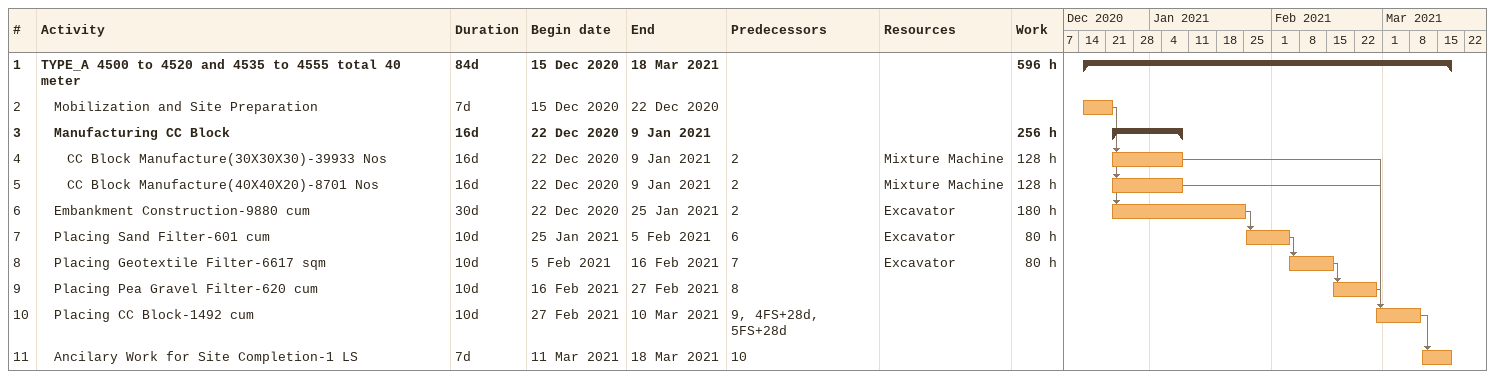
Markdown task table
| ID | Level | Task | Duration | Start | Finish | Predecessors | Resources | Work (h) |
|---|---|---|---|---|---|---|---|---|
| 1 | 1 | **TYPE_A 4500 to 4520 and 4535 to 4555 total 40 meter** | 84d | 2020-12-15 | 2021-03-18 |  |  | 596 |
| 2 | 2 | Mobilization and Site Preparation | 7d | 2020-12-15 | 2020-12-22 |  |  |  |
| 3 | 2 | **Manufacturing CC Block** | 16d | 2020-12-22 | 2021-01-09 |  |  | 256 |
| 4 | 3 | CC Block Manufacture(30X30X30)-39933 Nos | 16d | 2020-12-22 | 2021-01-09 | 2 | Mixture Machine | 128 |
| 5 | 3 | CC Block Manufacture(40X40X20)-8701 Nos | 16d | 2020-12-22 | 2021-01-09 | 2 | Mixture Machine | 128 |
| 6 | 2 | Embankment Construction-9880 cum | 30d | 2020-12-22 | 2021-01-25 | 2 | Excavator | 180 |
| 7 | 2 | Placing Sand Filter-601 cum | 10d | 2021-01-25 | 2021-02-05 | 6 | Excavator | 80 |
| 8 | 2 | Placing Geotextile Filter-6617 sqm | 10d | 2021-02-05 | 2021-02-16 | 7 | Excavator | 80 |
| 9 | 2 | Placing Pea Gravel Filter-620 cum | 10d | 2021-02-16 | 2021-02-27 | 8 |  |  |
| 10 | 2 | Placing CC Block-1492 cum | 10d | 2021-02-27 | 2021-03-10 | 9, 4FS+28d, 5FS+28d |  |  |
| 11 | 2 | Ancilary Work for Site Completion-1 LS | 7d | 2021-03-11 | 2021-03-18 | 10 |  |  |
